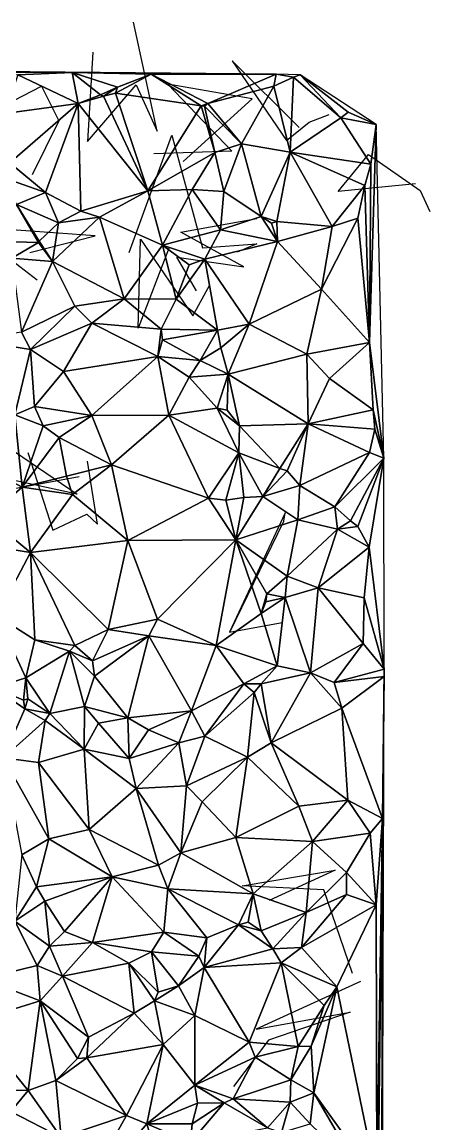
# Model space of a CAD drawing. Header units: metres. Extents: x -15.6 to 15.7, y -15.7 to 15.8.
# Drawn here: x 9.44 to 15.69, y -1.2 to 15.66 of the extents above; entities that cross this region are included whole.
import ezdxf

# ---------------------------------------------------------------- set-up
doc = ezdxf.new("R2010")
doc.units = ezdxf.units.M
doc.layers.add('CRACKS', color=1, linetype='Continuous')
doc.layers.add('STREET_MESH', color=7, linetype='Continuous')

msp = doc.modelspace()

# ---------------------------------------------------------------- linework, layer by layer
at = {"layer": 'CRACKS'}
for points in [[(10.53, 15.202, 0.1), (10.446, 13.837, 0.1), (11.192, 14.704, 0.1), (11.514, 13.992, 0.1), (11.154, 15.665, 0.1)], [(13.691, 14.049, 0.1), (12.664, 15.069, 0.1), (13.494, 13.852, 0.1), (13.842, 14.13, 0.1), (14.152, 14.252, 0.1)], [(8.812, 14.851, 0.1), (8.331, 13.956, 0.1), (9.742, 14.685, 0.1), (10.006, 14.154, 0.1), (9.6, 13.325, 0.1)], [(11.912, 13.531, 0.1), (12.969, 14.491, 0.1), (11.676, 14.714, 0.1), (12.658, 13.688, 0.1), (11.465, 13.646, 0.1)], [(11.088, 12.139, 0.1), (11.74, 13.931, 0.1), (12.208, 12.209, 0.1), (13.04, 12.271, 0.1), (12.739, 12.143, 0.1)], [(15.472, 13.187, 0.1), (14.29, 13.071, 0.1), (14.751, 13.637, 0.1), (15.546, 13.084, 0.1), (15.694, 12.763, 0.1)], [(12.116, 11.552, 0.1), (11.815, 12.068, 0.1), (12.845, 11.92, 0.1), (11.879, 12.449, 0.1), (13.041, 12.66, 0.1)], [(9.564, 12.137, 0.1), (10.564, 12.393, 0.1), (8.862, 12.514, 0.1), (9.21, 12.075, 0.1), (9.679, 11.718, 0.1)], [(11.699, 12.214, 0.1), (11.225, 10.977, 0.1), (11.261, 12.34, 0.1), (12.06, 11.17, 0.1), (12.321, 11.641, 0.1)], [(9.33, 9.089, 0.1), (10.287, 8.439, 0.1), (9.063, 8.702, 0.1), (9.268, 8.514, 0.1), (10.321, 8.707, 0.1)], [(9.535, 9.074, 0.1), (9.917, 7.885, 0.1), (10.436, 8.13, 0.1), (10.602, 7.98, 0.1), (10.449, 8.945, 0.1)], [(12.627, 6.328, 0.1), (13.457, 8.026, 0.1), (13.478, 8.152, 0.1), (12.621, 6.327, 0.1), (13.429, 6.475, 0.1)], [(14.508, 1.104, 0.1), (14.068, 2.383, 0.1), (12.818, 2.443, 0.1), (14.242, 2.685, 0.1), (13.233, 2.219, 0.1)], [(14.629, 0.982, 0.1), (13.031, 0.248, 0.1), (14.469, 0.509, 0.1), (13.22, 0.08, 0.1), (12.683, -0.628, 0.1)]]:
    msp.add_polyline3d(points, dxfattribs=at)
at = {"layer": 'STREET_MESH'}
for points in [[(10.211, 14.894), (13.34, 14.865), (6.866, 14.929)], [(7.991, 14.904), (10.211, 14.894), (6.866, 14.929)], [(10.211, 14.894), (7.991, 14.904), (9.382, 14.859)], [(9.382, 14.859), (9.182, 14.265), (10.307, 14.42)], [(10.211, 14.894), (9.382, 14.859), (10.307, 14.42)], [(11.424, 14.867), (13.34, 14.865), (10.211, 14.894)], [(10.905, 14.668), (11.424, 14.867), (10.211, 14.894)], [(10.648, 14.549), (10.211, 14.894), (10.307, 14.42)], [(10.648, 14.549), (10.905, 14.668), (10.211, 14.894)], [(10.905, 14.668), (10.876, 14.575), (11.424, 14.867)], [(10.876, 14.575), (12.189, 14.38), (11.424, 14.867)], [(11.424, 14.867), (12.29, 14.417), (13.34, 14.865)], [(12.189, 14.38), (12.29, 14.417), (11.424, 14.867)], [(12.29, 14.417), (13.301, 14.684), (13.34, 14.865)], [(13.301, 14.684), (13.601, 14.823), (13.34, 14.865)], [(13.34, 14.865), (13.601, 14.823), (13.706, 14.857)], [(13.601, 14.823), (14.329, 14.197), (13.706, 14.857)], [(13.706, 14.857), (14.442, 14.286), (14.872, 14.099)], [(14.329, 14.197), (14.442, 14.286), (13.706, 14.857)], [(13.301, 14.684), (12.29, 14.417), (12.809, 13.799)], [(13.301, 14.684), (12.809, 13.799), (13.553, 13.671)], [(13.601, 14.823), (13.301, 14.684), (13.553, 13.671)], [(14.329, 14.197), (13.601, 14.823), (13.553, 13.671)], [(10.691, 14.528), (10.648, 14.549), (10.307, 14.42)], [(11.372, 13.079), (10.691, 14.528), (10.307, 14.42)], [(10.648, 14.549), (10.691, 14.528), (10.905, 14.668)], [(10.691, 14.528), (10.876, 14.575), (10.905, 14.668)], [(10.691, 14.528), (11.372, 13.079), (10.876, 14.575)], [(10.876, 14.575), (11.372, 13.079), (12.189, 14.38)], [(9.182, 14.265), (9.256, 13.51), (10.307, 14.42)], [(9.256, 13.51), (9.805, 13.054), (10.307, 14.42)], [(9.805, 13.054), (10.347, 12.769), (10.307, 14.42)], [(10.347, 12.769), (11.372, 13.079), (10.307, 14.42)], [(12.189, 14.38), (11.372, 13.079), (12.397, 13.666)], [(12.241, 14.379), (12.29, 14.417), (12.189, 14.38)], [(12.241, 14.379), (12.189, 14.38), (12.397, 13.666)], [(12.29, 14.417), (12.241, 14.379), (12.809, 13.799)], [(12.809, 13.799), (12.241, 14.379), (12.397, 13.666)], [(14.786, 13.488), (14.329, 14.197), (13.553, 13.671)], [(14.442, 14.286), (14.329, 14.197), (14.872, 14.099)], [(14.329, 14.197), (14.786, 13.488), (14.872, 14.099)], [(14.766, 10.759), (14.988, 8.988), (14.872, 14.099)], [(14.786, 13.488), (14.766, 10.759), (14.872, 14.099)], [(11.372, 13.079), (12.051, 13.1), (12.397, 13.666)], [(12.051, 13.1), (12.535, 13.071), (12.397, 13.666)], [(12.535, 13.071), (12.809, 13.799), (12.397, 13.666)], [(12.809, 13.799), (12.535, 13.071), (13.108, 12.687)], [(12.809, 13.799), (13.108, 12.687), (13.553, 13.671)], [(13.108, 12.687), (13.349, 12.61), (13.553, 13.671)], [(13.349, 12.61), (14.196, 12.536), (13.553, 13.671)], [(14.196, 12.536), (14.698, 13.161), (13.553, 13.671)], [(14.698, 13.161), (14.786, 13.488), (13.553, 13.671)], [(9.256, 13.51), (9.125, 13.297), (9.805, 13.054)], [(14.786, 13.488), (14.698, 13.161), (14.766, 10.759)], [(9.125, 13.297), (9.358, 12.872), (9.805, 13.054)], [(14.698, 13.161), (14.196, 12.536), (14.587, 12.664)], [(14.698, 13.161), (14.587, 12.664), (14.766, 10.759)], [(9.358, 12.872), (10.004, 12.591), (9.805, 13.054)], [(10.004, 12.591), (10.347, 12.769), (9.805, 13.054)], [(10.629, 12.678), (11.372, 13.079), (10.347, 12.769)], [(10.629, 12.678), (11.596, 12.252), (11.372, 13.079)], [(11.596, 12.252), (12.051, 13.1), (11.372, 13.079)], [(12.051, 13.1), (11.596, 12.252), (12.483, 12.483)], [(12.051, 13.1), (12.483, 12.483), (12.535, 13.071)], [(12.535, 13.071), (12.483, 12.483), (13.108, 12.687)], [(9.358, 12.872), (8.957, 12.313), (9.695, 12.29)], [(10.004, 12.591), (9.358, 12.872), (9.707, 12.309)], [(9.358, 12.872), (9.695, 12.29), (9.707, 12.309)], [(11.011, 11.43), (10.629, 12.678), (9.913, 11.998)], [(10.629, 12.678), (10.004, 12.591), (9.913, 11.998)], [(10.004, 12.591), (10.629, 12.678), (10.347, 12.769)], [(11.596, 12.252), (10.629, 12.678), (11.011, 11.43)], [(12.483, 12.483), (13.356, 12.304), (13.108, 12.687)], [(13.356, 12.304), (13.265, 12.588), (13.108, 12.687)], [(13.265, 12.588), (13.349, 12.61), (13.108, 12.687)], [(14.766, 10.759), (14.587, 12.664), (14.034, 11.574)], [(14.587, 12.664), (14.196, 12.536), (14.034, 11.574)], [(10.004, 12.591), (9.707, 12.309), (9.913, 11.998)], [(12.483, 12.483), (11.596, 12.252), (12.244, 12.033)], [(13.356, 12.304), (12.483, 12.483), (12.244, 12.033)], [(13.349, 12.61), (13.265, 12.588), (13.356, 12.304)], [(14.196, 12.536), (13.349, 12.61), (13.356, 12.304)], [(14.196, 12.536), (13.356, 12.304), (14.034, 11.574)], [(9.695, 12.29), (8.957, 12.313), (9.286, 12.05)], [(9.695, 12.29), (9.286, 12.05), (9.913, 11.998)], [(9.707, 12.309), (9.695, 12.29), (9.913, 11.998)], [(11.596, 12.252), (11.011, 11.43), (11.807, 11.421)], [(11.596, 12.252), (12.007, 11.947), (12.244, 12.033)], [(12.007, 11.947), (11.596, 12.252), (11.807, 11.421)], [(12.925, 11.038), (13.356, 12.304), (12.244, 12.033)], [(13.356, 12.304), (12.925, 11.038), (14.034, 11.574)], [(9.286, 12.05), (9.436, 10.917), (9.913, 11.998)], [(9.436, 10.917), (10.254, 11.317), (9.913, 11.998)], [(10.254, 11.317), (11.011, 11.43), (9.913, 11.998)], [(11.807, 11.421), (12.44, 10.948), (12.244, 12.033)], [(12.007, 11.947), (11.807, 11.421), (12.244, 12.033)], [(12.44, 10.948), (12.925, 11.038), (12.244, 12.033)], [(12.925, 11.038), (13.807, 10.582), (14.034, 11.574)], [(13.807, 10.582), (14.766, 10.759), (14.034, 11.574)], [(9.436, 10.917), (9.576, 10.651), (10.254, 11.317)], [(10.254, 11.317), (9.576, 10.651), (10.515, 11.054)], [(11.011, 11.43), (10.254, 11.317), (10.515, 11.054)], [(11.578, 10.962), (11.011, 11.43), (10.515, 11.054)], [(11.807, 11.421), (11.011, 11.43), (11.578, 10.962)], [(12.44, 10.948), (11.807, 11.421), (11.578, 10.962)], [(10.515, 11.054), (9.576, 10.651), (10.079, 10.315)], [(11.523, 10.548), (10.515, 11.054), (10.079, 10.315)], [(11.523, 10.548), (11.578, 10.962), (10.515, 11.054)], [(12.44, 10.948), (12.49, 10.678), (12.925, 11.038)], [(12.925, 11.038), (12.49, 10.678), (12.605, 10.275)], [(13.807, 10.582), (12.925, 11.038), (12.605, 10.275)], [(9.576, 10.651), (9.436, 10.917), (8.656, 10.802)], [(9.576, 10.651), (8.656, 10.802), (9.335, 9.653)], [(11.523, 10.548), (11.596, 10.801), (11.578, 10.962)], [(11.596, 10.801), (11.523, 10.548), (12.174, 10.483)], [(11.596, 10.801), (12.44, 10.948), (11.578, 10.962)], [(11.596, 10.801), (12.174, 10.483), (12.44, 10.948)], [(12.174, 10.483), (12.49, 10.678), (12.44, 10.948)], [(9.635, 9.778), (9.576, 10.651), (9.335, 9.653)], [(9.576, 10.651), (9.635, 9.778), (10.079, 10.315)], [(12.49, 10.678), (12.174, 10.483), (12.605, 10.275)], [(13.807, 10.582), (14.156, 10.207), (14.766, 10.759)], [(14.156, 10.207), (14.822, 9.727), (14.766, 10.759)], [(14.766, 10.759), (14.822, 9.727), (14.988, 8.988)], [(10.514, 9.642), (11.523, 10.548), (10.079, 10.315)], [(11.692, 9.647), (11.523, 10.548), (10.514, 9.642)], [(12.004, 10.23), (11.523, 10.548), (11.692, 9.647)], [(11.523, 10.548), (12.004, 10.23), (12.174, 10.483)], [(12.174, 10.483), (12.004, 10.23), (12.605, 10.275)], [(13.829, 9.515), (13.807, 10.582), (12.605, 10.275)], [(13.829, 9.515), (14.156, 10.207), (13.807, 10.582)], [(9.635, 9.778), (10.514, 9.642), (10.079, 10.315)], [(12.004, 10.23), (11.692, 9.647), (12.436, 9.754)], [(12.004, 10.23), (12.436, 9.754), (12.605, 10.275)], [(12.436, 9.754), (12.587, 9.725), (12.605, 10.275)], [(12.587, 9.725), (12.776, 9.484), (12.605, 10.275)], [(12.776, 9.484), (13.829, 9.515), (12.605, 10.275)], [(14.156, 10.207), (13.829, 9.515), (14.822, 9.727)], [(9.445, 8.544), (9.335, 9.653), (8.739, 8.924)], [(9.635, 9.778), (9.335, 9.653), (9.771, 9.486)], [(9.335, 9.653), (9.445, 8.544), (9.771, 9.486)], [(10.514, 9.642), (9.635, 9.778), (9.771, 9.486)], [(10.014, 9.304), (10.514, 9.642), (9.771, 9.486)], [(10.514, 9.642), (10.014, 9.304), (10.817, 8.889)], [(11.692, 9.647), (10.514, 9.642), (10.817, 8.889)], [(12.301, 8.376), (11.692, 9.647), (10.817, 8.889)], [(11.692, 9.647), (12.767, 9.071), (12.436, 9.754)], [(12.767, 9.071), (11.692, 9.647), (12.301, 8.376)], [(12.587, 9.725), (12.436, 9.754), (12.776, 9.484)], [(12.436, 9.754), (12.767, 9.071), (12.776, 9.484)], [(13.829, 9.515), (14.849, 9.432), (14.822, 9.727)], [(14.822, 9.727), (14.849, 9.432), (14.988, 8.988)], [(9.445, 8.544), (10.014, 9.304), (9.771, 9.486)], [(12.767, 9.071), (13.392, 8.829), (12.776, 9.484)], [(12.776, 9.484), (13.392, 8.829), (13.829, 9.515)], [(13.392, 8.829), (13.504, 8.794), (13.829, 9.515)], [(13.504, 8.794), (13.699, 8.572), (13.829, 9.515)], [(13.699, 8.572), (14.77, 9.074), (13.829, 9.515)], [(13.829, 9.515), (14.77, 9.074), (14.849, 9.432)], [(9.445, 8.544), (10.128, 8.713), (10.014, 9.304)], [(10.014, 9.304), (10.128, 8.713), (10.817, 8.889)], [(14.849, 9.432), (14.77, 9.074), (14.988, 8.988)], [(12.767, 9.071), (12.301, 8.376), (12.566, 8.348)], [(12.84, 8.389), (12.767, 9.071), (12.566, 8.348)], [(13.136, 8.403), (12.767, 9.071), (12.84, 8.389)], [(12.767, 9.071), (13.136, 8.403), (13.392, 8.829)], [(13.699, 8.572), (14.236, 8.244), (14.77, 9.074)], [(14.77, 9.074), (14.236, 8.244), (14.988, 8.988)], [(14.236, 8.244), (14.474, 8.032), (14.988, 8.988)], [(14.474, 8.032), (14.588, 7.945), (14.988, 8.988)], [(14.588, 7.945), (14.764, 7.628), (14.988, 8.988)], [(14.988, 8.988), (14.764, 7.628), (14.992, 5.761)], [(8.917, 8.086), (9.445, 8.544), (8.739, 8.924)], [(10.128, 8.713), (10.218, 8.433), (10.817, 8.889)], [(10.218, 8.433), (11.065, 7.729), (10.817, 8.889)], [(11.065, 7.729), (12.301, 8.376), (10.817, 8.889)], [(13.136, 8.403), (13.504, 8.794), (13.392, 8.829)], [(13.699, 8.572), (13.504, 8.794), (13.136, 8.403)], [(10.128, 8.713), (9.445, 8.544), (10.218, 8.433)], [(9.445, 8.544), (8.917, 8.086), (9.573, 7.545)], [(10.218, 8.433), (9.445, 8.544), (9.573, 7.545)], [(13.699, 8.572), (13.136, 8.403), (13.671, 8.044)], [(14.236, 8.244), (13.699, 8.572), (13.671, 8.044)], [(11.065, 7.729), (10.218, 8.433), (9.573, 7.545)], [(12.301, 8.376), (11.065, 7.729), (12.721, 7.739)], [(12.566, 8.348), (12.301, 8.376), (12.721, 7.739)], [(12.84, 8.389), (12.566, 8.348), (12.721, 7.739)], [(13.671, 8.044), (13.136, 8.403), (12.721, 7.739)], [(13.136, 8.403), (12.84, 8.389), (12.721, 7.739)], [(14.236, 8.244), (13.671, 8.044), (14.276, 7.903)], [(14.474, 8.032), (14.236, 8.244), (14.276, 7.903)], [(8.917, 8.086), (8.966, 7.643), (9.573, 7.545)], [(13.507, 7.183), (13.671, 8.044), (12.721, 7.739)], [(13.671, 8.044), (13.507, 7.183), (14.276, 7.903)], [(14.588, 7.945), (14.474, 8.032), (14.276, 7.903)], [(14.764, 7.628), (14.588, 7.945), (14.276, 7.903)], [(13.507, 7.183), (13.981, 7.007), (14.276, 7.903)], [(13.981, 7.007), (14.764, 7.628), (14.276, 7.903)], [(8.966, 7.643), (9.06, 6.574), (9.573, 7.545)], [(10.762, 6.366), (11.065, 7.729), (9.573, 7.545)], [(11.52, 6.524), (11.065, 7.729), (10.762, 6.366)], [(11.065, 7.729), (11.52, 6.524), (12.721, 7.739)], [(12.721, 7.739), (11.52, 6.524), (12.419, 6.12)], [(13.106, 6.61), (12.721, 7.739), (12.419, 6.12)], [(13.197, 6.913), (13.507, 7.183), (12.721, 7.739)], [(13.106, 6.61), (13.197, 6.913), (12.721, 7.739)], [(14.764, 7.628), (13.981, 7.007), (14.684, 6.854)], [(14.764, 7.628), (14.684, 6.854), (14.992, 5.761)], [(9.573, 7.545), (9.06, 6.574), (9.642, 6.211)], [(10.252, 6.124), (9.573, 7.545), (9.642, 6.211)], [(10.252, 6.124), (10.762, 6.366), (9.573, 7.545)], [(13.507, 7.183), (13.197, 6.913), (13.475, 6.858)], [(13.981, 7.007), (13.507, 7.183), (13.475, 6.858)], [(13.981, 7.007), (13.475, 6.858), (13.866, 5.704)], [(14.671, 6.155), (13.981, 7.007), (13.866, 5.704)], [(13.981, 7.007), (14.671, 6.155), (14.684, 6.854)], [(13.106, 6.61), (13.178, 6.791), (13.197, 6.913)], [(13.106, 6.61), (13.354, 5.811), (13.475, 6.858)], [(13.178, 6.791), (13.106, 6.61), (13.475, 6.858)], [(13.197, 6.913), (13.178, 6.791), (13.475, 6.858)], [(13.475, 6.858), (13.354, 5.811), (13.866, 5.704)], [(14.684, 6.854), (14.671, 6.155), (14.992, 5.761)], [(13.354, 5.811), (13.106, 6.61), (12.419, 6.12)], [(9.018, 5.472), (9.503, 5.626), (9.06, 6.574)], [(9.06, 6.574), (9.503, 5.626), (9.642, 6.211)], [(11.386, 6.269), (11.52, 6.524), (10.762, 6.366)], [(11.52, 6.524), (11.386, 6.269), (12.419, 6.12)], [(10.762, 6.366), (10.252, 6.124), (10.526, 5.886)], [(11.386, 6.269), (10.762, 6.366), (10.526, 5.886)], [(10.554, 5.651), (11.386, 6.269), (10.526, 5.886)], [(11.386, 6.269), (10.554, 5.651), (11.065, 5.017)], [(12.04, 5.123), (11.386, 6.269), (11.065, 5.017)], [(11.386, 6.269), (12.04, 5.123), (12.419, 6.12)], [(9.503, 5.626), (10.171, 6.034), (9.642, 6.211)], [(10.171, 6.034), (10.252, 6.124), (9.642, 6.211)], [(10.252, 6.124), (10.171, 6.034), (10.526, 5.886)], [(12.04, 5.123), (12.841, 5.535), (12.419, 6.12)], [(12.841, 5.535), (13.354, 5.811), (12.419, 6.12)], [(14.228, 5.557), (14.671, 6.155), (13.866, 5.704)], [(14.671, 6.155), (14.228, 5.557), (14.992, 5.761)], [(10.171, 6.034), (9.503, 5.626), (9.87, 5.079)], [(10.4, 5.189), (10.171, 6.034), (9.87, 5.079)], [(10.171, 6.034), (10.554, 5.651), (10.526, 5.886)], [(10.554, 5.651), (10.171, 6.034), (10.4, 5.189)], [(13.354, 5.811), (12.841, 5.535), (13.11, 5.536)], [(13.354, 5.811), (13.11, 5.536), (13.866, 5.704)], [(14.228, 5.557), (14.991, 5.648), (14.992, 5.761)], [(14.966, 3.476), (14.941, -10.285), (14.992, 5.761)], [(14.991, 5.648), (14.966, 3.476), (14.992, 5.761)], [(9.466, 5.288), (9.503, 5.626), (9.018, 5.472)], [(9.503, 5.626), (9.466, 5.288), (9.536, 5.304)], [(9.503, 5.626), (9.536, 5.304), (9.87, 5.079)], [(10.554, 5.651), (10.4, 5.189), (11.065, 5.017)], [(13.11, 5.536), (13.259, 4.635), (13.866, 5.704)], [(13.259, 4.635), (14.345, 5.165), (13.866, 5.704)], [(14.345, 5.165), (14.228, 5.557), (13.866, 5.704)], [(14.228, 5.557), (14.345, 5.165), (14.991, 5.648)], [(14.345, 5.165), (14.966, 3.476), (14.991, 5.648)], [(9.487, 5.151), (9.018, 5.472), (9.162, 4.404)], [(9.487, 5.151), (9.466, 5.288), (9.018, 5.472)], [(12.246, 4.734), (12.841, 5.535), (12.04, 5.123)], [(12.246, 4.734), (13.002, 5.404), (12.841, 5.535)], [(13.002, 5.404), (12.246, 4.734), (12.901, 4.413)], [(12.841, 5.535), (13.002, 5.404), (13.11, 5.536)], [(13.259, 4.635), (13.002, 5.404), (12.901, 4.413)], [(13.002, 5.404), (13.259, 4.635), (13.11, 5.536)], [(9.536, 5.304), (9.466, 5.288), (9.487, 5.151)], [(9.536, 5.304), (9.487, 5.151), (9.87, 5.079)], [(9.799, 4.975), (9.487, 5.151), (9.162, 4.404)], [(9.487, 5.151), (9.799, 4.975), (9.87, 5.079)], [(9.799, 4.975), (10.398, 4.538), (9.87, 5.079)], [(10.398, 4.538), (10.4, 5.189), (9.87, 5.079)], [(10.617, 4.936), (10.4, 5.189), (10.398, 4.538)], [(10.4, 5.189), (10.617, 4.936), (11.065, 5.017)], [(11.382, 4.829), (12.04, 5.123), (11.065, 5.017)], [(11.382, 4.829), (11.849, 4.633), (12.04, 5.123)], [(11.849, 4.633), (12.246, 4.734), (12.04, 5.123)], [(14.345, 5.165), (13.259, 4.635), (14.437, 3.753)], [(14.966, 3.476), (14.345, 5.165), (14.437, 3.753)], [(9.799, 4.975), (9.162, 4.404), (9.696, 4.333)], [(10.398, 4.538), (9.799, 4.975), (9.696, 4.333)], [(11.087, 4.395), (10.617, 4.936), (10.398, 4.538)], [(10.617, 4.936), (11.087, 4.395), (11.065, 5.017)], [(11.087, 4.395), (11.382, 4.829), (11.065, 5.017)], [(11.087, 4.395), (11.849, 4.633), (11.382, 4.829)], [(11.964, 3.972), (12.246, 4.734), (11.849, 4.633)], [(12.246, 4.734), (11.964, 3.972), (12.901, 4.413)], [(11.849, 4.633), (11.087, 4.395), (11.193, 3.935)], [(11.964, 3.972), (11.849, 4.633), (11.193, 3.935)], [(13.686, 3.662), (13.259, 4.635), (12.901, 4.413)], [(13.259, 4.635), (13.686, 3.662), (14.437, 3.753)], [(9.162, 4.404), (9.856, 3.164), (9.696, 4.333)], [(9.162, 4.404), (9.444, 2.917), (9.856, 3.164)], [(10.472, 3.305), (10.398, 4.538), (9.696, 4.333)], [(10.398, 4.538), (10.472, 3.305), (11.193, 3.935)], [(11.087, 4.395), (10.398, 4.538), (11.193, 3.935)], [(11.964, 3.972), (12.202, 3.728), (12.901, 4.413)], [(12.901, 4.413), (12.202, 3.728), (12.718, 3.181)], [(13.686, 3.662), (12.901, 4.413), (12.718, 3.181)], [(9.856, 3.164), (10.472, 3.305), (9.696, 4.333)], [(11.193, 3.935), (10.472, 3.305), (11.537, 2.762)], [(11.878, 2.95), (11.964, 3.972), (11.193, 3.935)], [(11.878, 2.95), (11.193, 3.935), (11.537, 2.762)], [(12.202, 3.728), (11.964, 3.972), (11.878, 2.95)], [(12.202, 3.728), (11.878, 2.95), (12.718, 3.181)], [(13.686, 3.662), (13.896, 3.123), (14.437, 3.753)], [(13.896, 3.123), (14.777, 3.25), (14.437, 3.753)], [(14.777, 3.25), (14.966, 3.476), (14.437, 3.753)], [(13.896, 3.123), (13.686, 3.662), (12.718, 3.181)], [(14.777, 3.25), (14.868, 2.151), (14.966, 3.476)], [(14.966, 3.476), (14.868, 2.151), (14.882, -2.067)], [(14.889, -3.002), (14.966, 3.476), (14.882, -2.067)], [(14.966, 3.476), (14.889, -3.002), (14.941, -10.285)], [(10.472, 3.305), (9.856, 3.164), (10.826, 2.582)], [(10.472, 3.305), (10.826, 2.582), (11.537, 2.762)], [(13.896, 3.123), (14.414, 2.648), (14.777, 3.25)], [(14.777, 3.25), (14.414, 2.648), (14.868, 2.151)], [(9.856, 3.164), (9.444, 2.917), (9.665, 2.428)], [(10.826, 2.582), (9.856, 3.164), (9.665, 2.428)], [(11.878, 2.95), (12.986, 2.323), (12.718, 3.181)], [(12.986, 2.323), (13.896, 3.123), (12.718, 3.181)], [(13.896, 3.123), (12.986, 2.323), (13.798, 2.034)], [(14.414, 2.648), (13.896, 3.123), (13.798, 2.034)], [(9.444, 2.917), (9.336, 1.904), (9.665, 2.428)], [(11.677, 2.4), (11.878, 2.95), (11.537, 2.762)], [(12.986, 2.323), (11.878, 2.95), (11.677, 2.4)], [(10.826, 2.582), (11.677, 2.4), (11.537, 2.762)], [(9.793, 2.209), (10.826, 2.582), (9.665, 2.428)], [(9.793, 2.209), (10.094, 1.744), (10.826, 2.582)], [(10.094, 1.744), (10.523, 1.577), (10.826, 2.582)], [(10.826, 2.582), (10.523, 1.577), (11.615, 1.737)], [(11.677, 2.4), (10.826, 2.582), (11.615, 1.737)], [(14.413, 2.309), (14.414, 2.648), (13.798, 2.034)], [(14.414, 2.648), (14.413, 2.309), (14.868, 2.151)], [(9.336, 1.904), (9.793, 2.209), (9.665, 2.428)], [(12.278, 1.646), (11.677, 2.4), (11.615, 1.737)], [(12.278, 1.646), (12.762, 1.847), (11.677, 2.4)], [(12.762, 1.847), (12.986, 2.323), (11.677, 2.4)], [(9.336, 1.904), (9.865, 1.522), (9.793, 2.209)], [(9.865, 1.522), (10.094, 1.744), (9.793, 2.209)], [(12.908, 1.888), (12.986, 2.323), (12.762, 1.847)], [(12.908, 1.888), (13.11, 1.754), (12.986, 2.323)], [(12.986, 2.323), (13.11, 1.754), (13.798, 2.034)], [(13.728, 1.498), (14.413, 2.309), (13.798, 2.034)], [(14.413, 2.309), (13.728, 1.498), (14.868, 2.151)], [(13.11, 1.754), (13.288, 1.482), (13.798, 2.034)], [(13.288, 1.482), (13.728, 1.498), (13.798, 2.034)], [(14.868, 2.151), (13.728, 1.498), (14.268, 0.897)], [(14.868, 2.151), (14.268, 0.897), (14.882, -2.067)], [(8.838, 1.02), (9.677, 1.225), (9.336, 1.904)], [(9.336, 1.904), (9.677, 1.225), (9.865, 1.522)], [(13.11, 1.754), (12.908, 1.888), (12.762, 1.847)], [(10.094, 1.744), (9.865, 1.522), (10.523, 1.577)], [(10.523, 1.577), (11.426, 1.435), (11.615, 1.737)], [(11.426, 1.435), (12.153, 1.369), (11.615, 1.737)], [(12.153, 1.369), (12.278, 1.646), (11.615, 1.737)], [(12.762, 1.847), (12.278, 1.646), (12.236, 1.194)], [(13.288, 1.482), (12.762, 1.847), (12.236, 1.194)], [(13.288, 1.482), (13.11, 1.754), (12.762, 1.847)], [(9.865, 1.522), (9.677, 1.225), (10.066, 1.062)], [(10.523, 1.577), (9.865, 1.522), (10.066, 1.062)], [(11.081, 1.259), (10.523, 1.577), (10.066, 1.062)], [(11.081, 1.259), (11.426, 1.435), (10.523, 1.577)], [(12.278, 1.646), (12.153, 1.369), (12.236, 1.194)], [(11.081, 1.259), (11.531, 0.815), (11.426, 1.435)], [(11.426, 1.435), (11.843, 0.913), (12.153, 1.369)], [(11.531, 0.815), (11.843, 0.913), (11.426, 1.435)], [(12.153, 1.369), (11.843, 0.913), (12.236, 1.194)], [(13.412, 1.265), (13.288, 1.482), (12.236, 1.194)], [(13.728, 1.498), (13.288, 1.482), (13.412, 1.265)], [(13.728, 1.498), (13.412, 1.265), (14.268, 0.897)], [(9.677, 1.225), (8.838, 1.02), (9.725, 0.686)], [(9.677, 1.225), (9.725, 0.686), (10.066, 1.062)], [(11.165, 0.496), (11.081, 1.259), (10.066, 1.062)], [(11.476, 0.682), (11.081, 1.259), (11.165, 0.496)], [(11.476, 0.682), (11.531, 0.815), (11.081, 1.259)], [(11.843, 0.913), (12.094, 0.461), (12.236, 1.194)], [(12.094, 0.461), (12.922, 0.049), (12.236, 1.194)], [(12.922, 0.049), (13.412, 1.265), (12.236, 1.194)], [(13.676, -0.017), (13.412, 1.265), (12.922, 0.049)], [(13.412, 1.265), (14.075, 0.614), (14.268, 0.897)], [(13.412, 1.265), (13.676, -0.017), (14.075, 0.614)], [(8.838, 1.02), (8.68, 0.364), (9.725, 0.686)], [(9.725, 0.686), (10.463, 0.13), (10.066, 1.062)], [(10.463, 0.13), (11.165, 0.496), (10.066, 1.062)], [(11.843, 0.913), (11.476, 0.682), (12.094, 0.461)], [(11.531, 0.815), (11.476, 0.682), (11.843, 0.913)], [(14.075, 0.614), (13.876, -0.01), (14.268, 0.897)], [(13.876, -0.01), (13.913, -0.722), (14.268, 0.897)], [(14.268, 0.897), (13.913, -0.722), (14.882, -2.067)], [(8.68, 0.364), (9.539, -0.691), (9.725, 0.686)], [(9.725, 0.686), (9.539, -0.691), (9.964, -0.534)], [(10.292, -0.199), (9.725, 0.686), (9.964, -0.534)], [(10.292, -0.199), (10.463, 0.13), (9.725, 0.686)], [(11.607, 0.014), (11.476, 0.682), (11.165, 0.496)], [(11.476, 0.682), (11.607, 0.014), (12.094, 0.461)], [(13.676, -0.017), (13.876, -0.01), (14.075, 0.614)], [(8.955, -0.678), (9.539, -0.691), (8.68, 0.364)], [(10.463, 0.13), (10.439, -0.187), (11.165, 0.496)], [(10.439, -0.187), (11.607, 0.014), (11.165, 0.496)], [(11.607, 0.014), (12.092, -0.606), (12.094, 0.461)], [(12.094, 0.461), (12.092, -0.606), (12.922, 0.049)], [(10.292, -0.199), (10.439, -0.187), (10.463, 0.13)], [(11.045, -1.073), (11.607, 0.014), (10.439, -0.187)], [(11.607, 0.014), (11.045, -1.073), (11.358, -1.201)], [(12.092, -0.606), (11.607, 0.014), (11.358, -1.201)], [(12.092, -0.606), (13.015, -0.177), (12.922, 0.049)], [(13.015, -0.177), (13.676, -0.017), (12.922, 0.049)], [(13.562, -0.524), (13.676, -0.017), (13.015, -0.177)], [(13.876, -0.01), (13.562, -0.524), (13.913, -0.722)], [(13.562, -0.524), (13.876, -0.01), (13.676, -0.017)], [(10.439, -0.187), (10.292, -0.199), (9.964, -0.534)], [(11.045, -1.073), (10.439, -0.187), (9.964, -0.534)], [(13.015, -0.177), (12.092, -0.606), (12.677, -0.817)], [(13.562, -0.524), (13.015, -0.177), (12.677, -0.817)], [(9.539, -0.691), (10.043, -1.407), (9.964, -0.534)], [(10.043, -1.407), (11.045, -1.073), (9.964, -0.534)], [(12.135, -0.884), (12.092, -0.606), (11.358, -1.201)], [(12.092, -0.606), (12.541, -0.88), (12.677, -0.817)], [(12.135, -0.884), (12.541, -0.88), (12.092, -0.606)], [(13.552, -0.869), (13.562, -0.524), (12.677, -0.817)], [(13.562, -0.524), (13.552, -0.869), (13.913, -0.722)], [(9.539, -0.691), (8.955, -0.678), (9.274, -1.012)], [(10.043, -1.407), (9.539, -0.691), (9.274, -1.012)], [(12.541, -0.88), (13.203, -1.262), (12.677, -0.817)], [(13.203, -1.262), (13.552, -0.869), (12.677, -0.817)], [(13.552, -0.869), (13.86, -1.201), (13.913, -0.722)], [(13.913, -0.722), (13.86, -1.201), (14.62, -1.932)], [(13.913, -0.722), (14.62, -1.932), (14.882, -2.067)], [(12.052, -1.199), (12.135, -0.884), (11.358, -1.201)], [(13.203, -1.262), (12.541, -0.88), (12.025, -1.486)], [(12.541, -0.88), (12.052, -1.199), (12.025, -1.486)], [(12.135, -0.884), (12.052, -1.199), (12.541, -0.88)], [(13.552, -0.869), (13.203, -1.262), (13.422, -1.333)], [(13.86, -1.201), (13.552, -0.869), (13.422, -1.333)], [(9.053, -1.309), (10.043, -1.407), (9.274, -1.012)], [(10.218, -2.544), (11.045, -1.073), (10.043, -1.407)], [(11.358, -1.201), (11.045, -1.073), (10.218, -2.544)], [(11.358, -1.201), (10.218, -2.544), (11.784, -2.627)], [(12.025, -1.486), (12.052, -1.199), (11.358, -1.201)], [(12.025, -1.486), (11.358, -1.201), (11.784, -2.627)]]:
    msp.add_3dface(points, dxfattribs=at)

doc.saveas('drawing.dxf')
